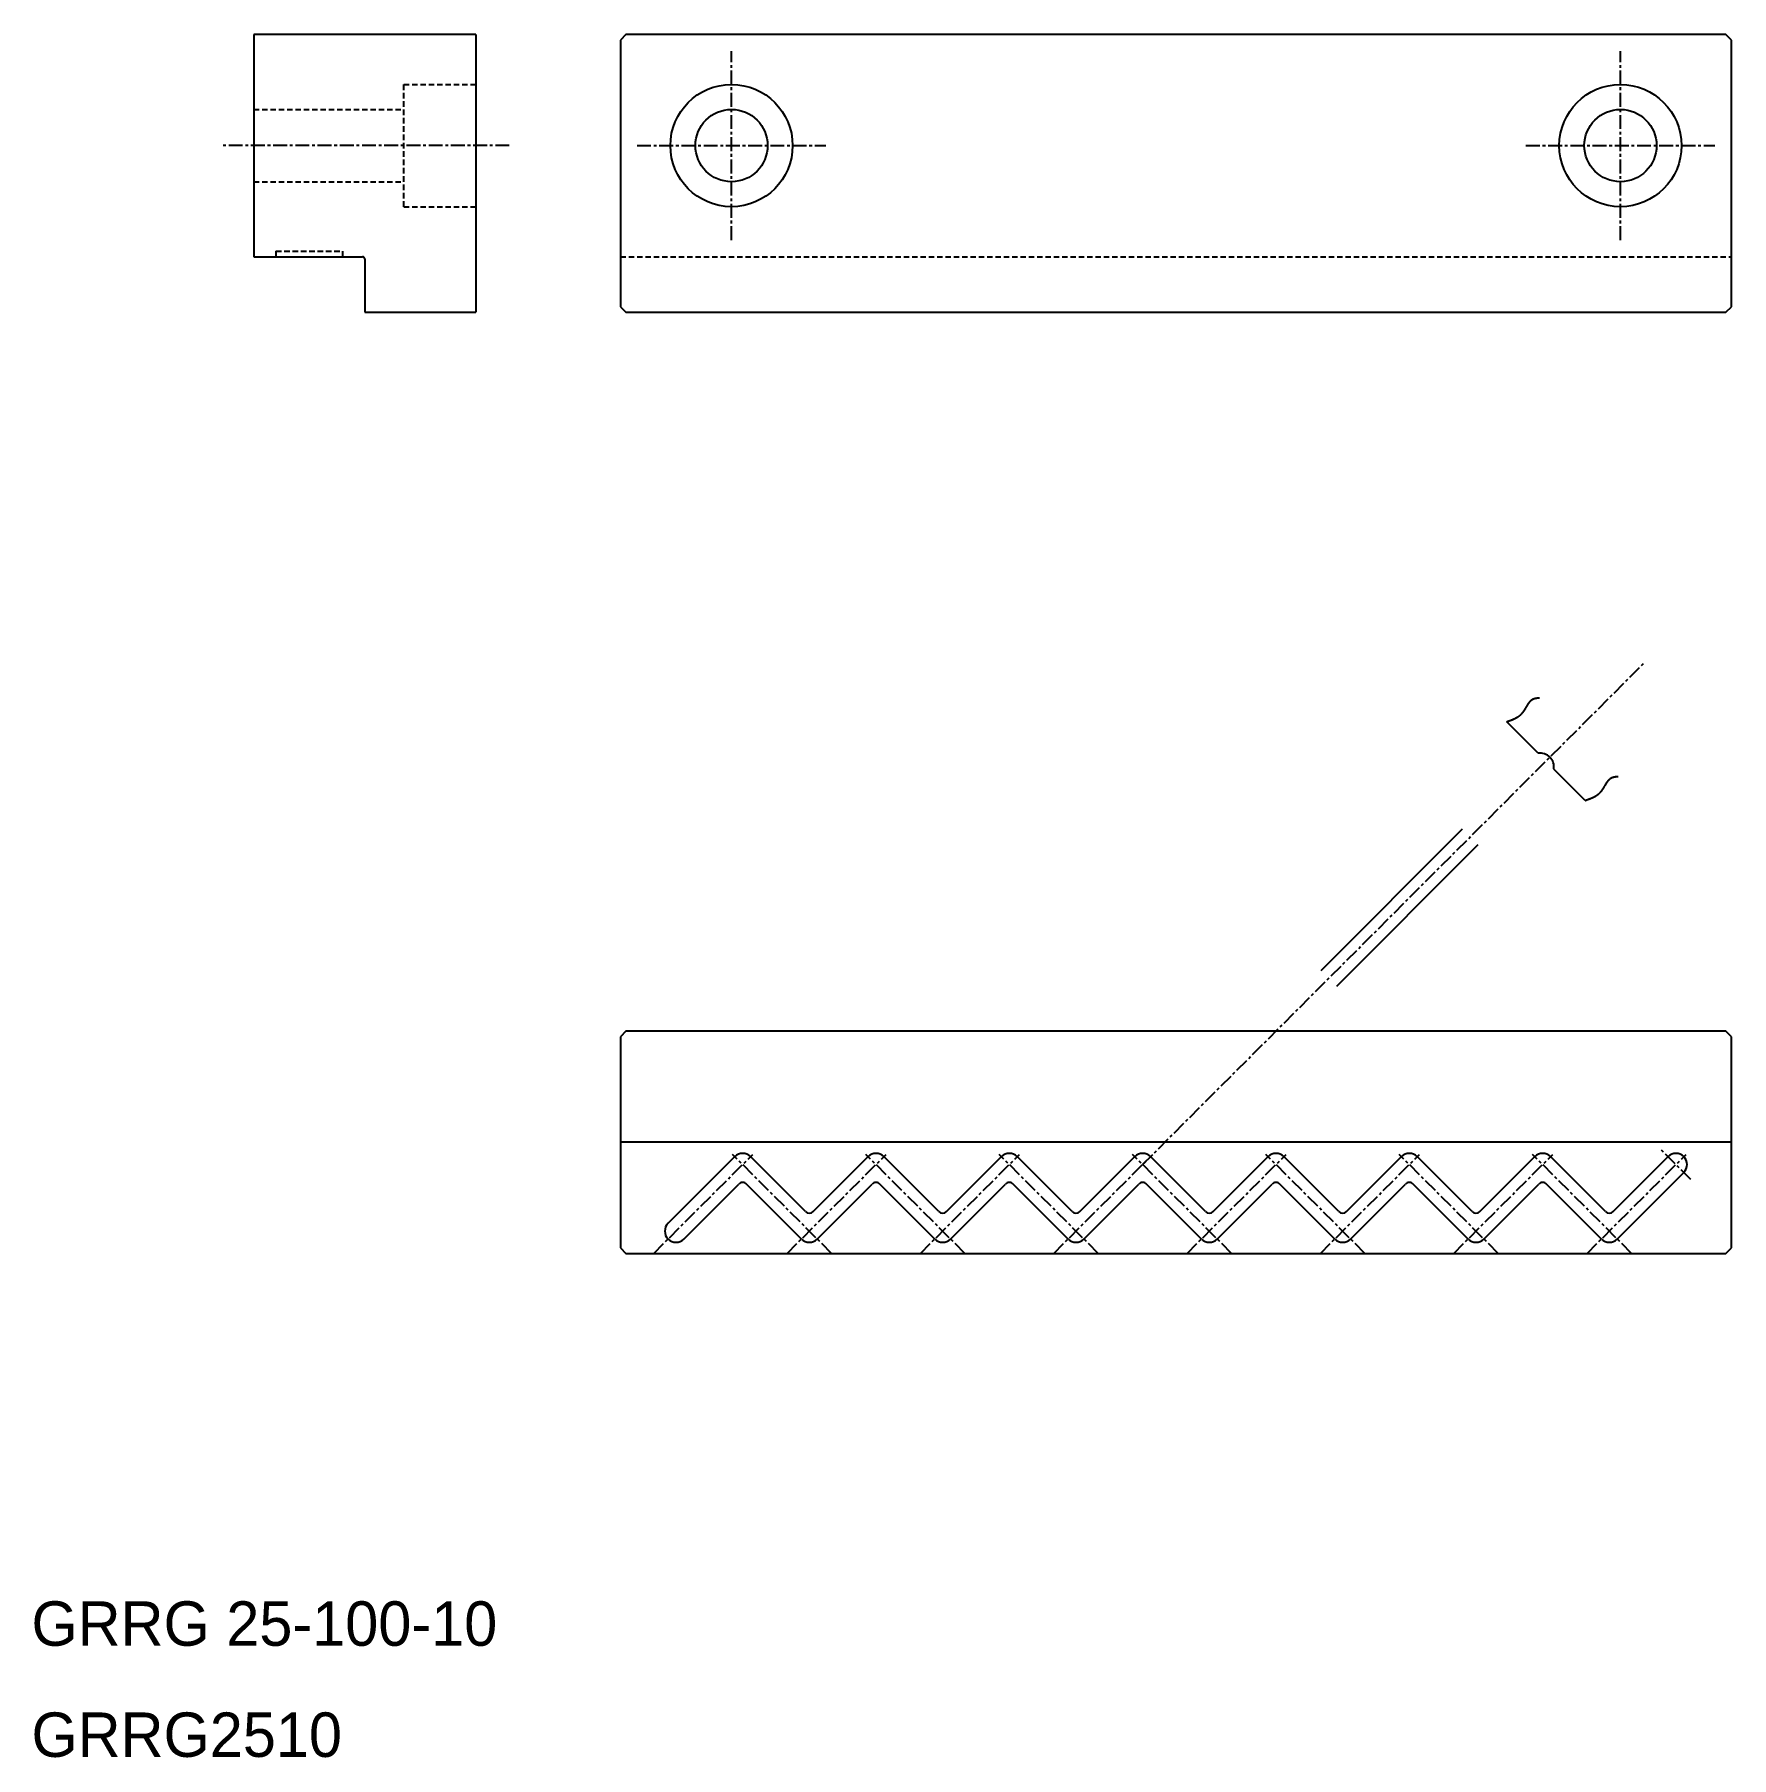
# Model space of a CAD drawing. Extents: x 10 to 163, y 10 to 165.
import ezdxf

# ---------------------------------------------------------------- set-up
doc = ezdxf.new("R2010")
doc.units = 0
doc.linetypes.add('CENTER', pattern=[2, 1.25, -0.25, 0.25, -0.25])
doc.linetypes.add('DASHED', pattern=[0.75, 0.5, -0.25])
doc.layers.get('0').update_dxf_attribs({"linetype": 'CONTINUOUS'})
doc.layers.add('CENTER', color=1, linetype='CENTER')

msp = doc.modelspace()

# ---------------------------------------------------------------- linework, layer by layer
at = {"color": 7, "linetype": 'CONTINUOUS'}
for p, q in [((50, 165), (30, 165)), ((30, 165), (30, 145)), ((50, 165), (50, 140)), ((63.5, 165), (63, 164.5)), ((63, 164.5), (63, 140.5)), ((162.5, 165), (63.5, 165)), ((163, 164.5), (162.5, 165)), ((163, 140.5), (163, 164.5)), ((30, 145), (39.8, 145)), ((40, 144.8), (40, 140)), ((40, 140), (50, 140)), ((63, 140.5), (63.5, 140)), ((63.5, 140), (162.5, 140)), ((162.5, 140), (163, 140.5)), ((145.6, 100.32), (142.77, 103.15)), ((149.84, 96.08), (147.01, 98.9)), ((63.5, 75.31), (63, 74.81)), ((63, 74.81), (63, 55.81)), ((162.5, 75.31), (63.5, 75.31)), ((163, 74.81), (162.5, 75.31)), ((163, 55.81), (163, 74.81)), ((163, 65.31), (63, 65.31)), ((67.29, 58.02), (73.29, 64.02)), ((79.65, 59.08), (74.71, 64.02)), ((80.35, 59.08), (85.29, 64.02)), ((91.65, 59.08), (86.71, 64.02)), ((92.35, 59.08), (97.29, 64.02)), ((103.65, 59.08), (98.71, 64.02)), ((104.35, 59.08), (109.29, 64.02)), ((115.65, 59.08), (110.71, 64.02)), ((116.35, 59.08), (121.29, 64.02)), ((127.65, 59.08), (122.71, 64.02)), ((128.35, 59.08), (133.29, 64.02)), ((139.65, 59.08), (134.71, 64.02)), ((140.35, 59.08), (145.29, 64.02)), ((151.65, 59.08), (146.71, 64.02)), ((152.35, 59.08), (157.29, 64.02)), ((152.71, 56.6), (158.71, 62.6)), ((68.71, 56.6), (73.65, 61.54)), ((79.29, 56.6), (74.35, 61.55)), ((80.71, 56.6), (85.65, 61.54)), ((91.29, 56.6), (86.35, 61.55)), ((92.71, 56.6), (97.65, 61.54)), ((103.29, 56.6), (98.35, 61.55)), ((104.71, 56.6), (109.65, 61.54)), ((115.29, 56.6), (110.35, 61.55)), ((116.71, 56.6), (121.65, 61.54)), ((127.29, 56.6), (122.35, 61.55)), ((128.71, 56.6), (133.65, 61.54)), ((139.29, 56.6), (134.35, 61.55)), ((140.71, 56.6), (145.65, 61.54)), ((151.29, 56.6), (146.35, 61.55)), ((63, 55.81), (63.5, 55.31)), ((63.5, 55.31), (162.5, 55.31)), ((162.5, 55.31), (163, 55.81))]:
    msp.add_line(p, q, dxfattribs=at)
at = {"color": 3, "linetype": 'DASHED'}
for p, q in [((43.5, 149.5), (43.5, 160.5)), ((43.5, 160.5), (50, 160.5)), ((30, 158.25), (43.5, 158.25)), ((30, 151.75), (43.5, 151.75)), ((43.5, 149.5), (50, 149.5)), ((32, 145.5), (32, 145)), ((32, 145.5), (38, 145.5)), ((38, 145.5), (38, 145)), ((63, 145), (163, 145))]:
    msp.add_line(p, q, dxfattribs=at)
at = {"color": 3, "linetype": 'CONTINUOUS'}
for p, q in [((126.06, 80.78), (138.79, 93.51)), ((127.47, 79.37), (140.2, 92.1))]:
    msp.add_line(p, q, dxfattribs=at)
at = {"color": 3}
for points in [[(142.77, 103.15, 0), (142.78, 103.15, 0), (142.8, 103.16, 0), (142.82, 103.17, 0), (142.84, 103.17, 0), (142.85, 103.18, 0), (142.87, 103.18, 0), (142.88, 103.19, 0), (142.9, 103.19, 0), (142.92, 103.2, 0), (142.93, 103.2, 0), (142.95, 103.21, 0), (142.97, 103.22, 0), (142.98, 103.22, 0), (143, 103.23, 0), (143.02, 103.23, 0), (143.03, 103.24, 0), (143.05, 103.25, 0), (143.07, 103.25, 0), (143.08, 103.26, 0), (143.1, 103.27, 0), (143.12, 103.27, 0), (143.13, 103.28, 0), (143.15, 103.28, 0), (143.16, 103.29, 0), (143.18, 103.3, 0), (143.2, 103.3, 0), (143.21, 103.31, 0), (143.23, 103.31, 0), (143.25, 103.32, 0), (143.26, 103.33, 0), (143.28, 103.33, 0), (143.29, 103.34, 0), (143.31, 103.35, 0), (143.33, 103.35, 0), (143.34, 103.36, 0), (143.36, 103.37, 0), (143.37, 103.37, 0), (143.39, 103.38, 0), (143.41, 103.39, 0), (143.42, 103.4, 0), (143.44, 103.4, 0), (143.45, 103.41, 0), (143.47, 103.42, 0), (143.48, 103.42, 0), (143.5, 103.43, 0), (143.51, 103.44, 0), (143.53, 103.45, 0), (143.54, 103.45, 0), (143.56, 103.46, 0), (143.57, 103.47, 0), (143.59, 103.48, 0), (143.6, 103.49, 0), (143.62, 103.5, 0), (143.63, 103.5, 0), (143.65, 103.51, 0), (143.66, 103.52, 0), (143.68, 103.53, 0), (143.69, 103.54, 0), (143.71, 103.54, 0), (143.72, 103.55, 0), (143.74, 103.56, 0), (143.75, 103.57, 0), (143.76, 103.58, 0), (143.78, 103.59, 0), (143.79, 103.6, 0), (143.81, 103.61, 0), (143.82, 103.62, 0), (143.83, 103.63, 0), (143.85, 103.64, 0), (143.86, 103.65, 0), (143.87, 103.66, 0), (143.89, 103.67, 0), (143.9, 103.68, 0), (143.91, 103.69, 0), (143.93, 103.7, 0), (143.94, 103.71, 0), (143.95, 103.72, 0), (143.97, 103.73, 0), (143.98, 103.74, 0), (143.99, 103.75, 0), (144, 103.76, 0), (144.02, 103.77, 0), (144.03, 103.78, 0), (144.04, 103.8, 0), (144.05, 103.81, 0), (144.07, 103.82, 0), (144.08, 103.83, 0), (144.09, 103.84, 0), (144.1, 103.86, 0), (144.11, 103.87, 0), (144.12, 103.88, 0), (144.14, 103.89, 0), (144.15, 103.91, 0), (144.16, 103.92, 0), (144.17, 103.93, 0), (144.18, 103.94, 0), (144.19, 103.96, 0), (144.2, 103.97, 0), (144.21, 103.98, 0), (144.22, 104, 0), (144.24, 104.01, 0), (144.25, 104.02, 0), (144.26, 104.04, 0), (144.27, 104.05, 0), (144.28, 104.06, 0), (144.29, 104.08, 0), (144.3, 104.09, 0), (144.31, 104.11, 0), (144.32, 104.12, 0), (144.33, 104.13, 0), (144.34, 104.15, 0), (144.35, 104.16, 0), (144.36, 104.18, 0), (144.37, 104.19, 0), (144.38, 104.21, 0), (144.39, 104.22, 0), (144.4, 104.24, 0), (144.41, 104.25, 0), (144.42, 104.27, 0), (144.43, 104.28, 0), (144.44, 104.3, 0), (144.45, 104.31, 0), (144.46, 104.33, 0), (144.46, 104.34, 0), (144.47, 104.36, 0), (144.48, 104.38, 0), (144.49, 104.39, 0), (144.5, 104.41, 0), (144.51, 104.42, 0), (144.52, 104.44, 0), (144.53, 104.45, 0), (144.54, 104.47, 0), (144.55, 104.49, 0), (144.56, 104.5, 0), (144.56, 104.52, 0), (144.57, 104.53, 0), (144.58, 104.55, 0), (144.59, 104.56, 0), (144.6, 104.58, 0), (144.61, 104.59, 0), (144.62, 104.61, 0), (144.63, 104.63, 0), (144.64, 104.64, 0), (144.65, 104.66, 0), (144.66, 104.67, 0), (144.67, 104.69, 0), (144.68, 104.7, 0), (144.69, 104.72, 0), (144.69, 104.73, 0), (144.71, 104.75, 0), (144.71, 104.76, 0), (144.72, 104.78, 0), (144.73, 104.79, 0), (144.74, 104.81, 0), (144.75, 104.82, 0), (144.76, 104.83, 0), (144.77, 104.85, 0), (144.78, 104.86, 0), (144.79, 104.88, 0), (144.8, 104.89, 0), (144.81, 104.9, 0), (144.82, 104.92, 0), (144.84, 104.93, 0), (144.85, 104.94, 0), (144.86, 104.96, 0), (144.87, 104.97, 0), (144.88, 104.98, 0), (144.89, 104.99, 0), (144.9, 105.01, 0), (144.91, 105.02, 0), (144.93, 105.03, 0), (144.94, 105.04, 0), (144.95, 105.05, 0), (144.96, 105.06, 0), (144.97, 105.07, 0), (144.99, 105.08, 0), (145, 105.09, 0), (145.01, 105.11, 0), (145.02, 105.11, 0), (145.04, 105.12, 0), (145.05, 105.13, 0), (145.06, 105.14, 0), (145.08, 105.15, 0), (145.09, 105.16, 0), (145.1, 105.17, 0), (145.12, 105.18, 0), (145.13, 105.18, 0), (145.15, 105.19, 0), (145.16, 105.2, 0), (145.18, 105.2, 0), (145.19, 105.21, 0), (145.21, 105.22, 0), (145.22, 105.22, 0), (145.24, 105.23, 0), (145.25, 105.23, 0), (145.27, 105.24, 0), (145.28, 105.24, 0), (145.3, 105.25, 0), (145.32, 105.25, 0), (145.33, 105.26, 0), (145.35, 105.26, 0), (145.37, 105.26, 0), (145.38, 105.27, 0), (145.4, 105.27, 0), (145.42, 105.27, 0), (145.43, 105.28, 0), (145.45, 105.28, 0), (145.47, 105.28, 0), (145.49, 105.28, 0), (145.5, 105.29, 0), (145.52, 105.29, 0), (145.54, 105.29, 0), (145.56, 105.3, 0), (145.57, 105.3, 0), (145.59, 105.3, 0), (145.61, 105.3, 0), (145.63, 105.3, 0), (145.64, 105.31, 0), (145.66, 105.31, 0), (145.68, 105.31, 0), (145.7, 105.31, 0), (145.72, 105.31, 0), (145.73, 105.31, 0)], [(149.84, 96.08, 0), (149.86, 96.08, 0), (149.87, 96.09, 0), (149.89, 96.09, 0), (149.91, 96.1, 0), (149.92, 96.11, 0), (149.94, 96.11, 0), (149.96, 96.12, 0), (149.97, 96.12, 0), (149.99, 96.13, 0), (150.01, 96.13, 0), (150.02, 96.14, 0), (150.04, 96.15, 0), (150.06, 96.15, 0), (150.07, 96.16, 0), (150.09, 96.16, 0), (150.1, 96.17, 0), (150.12, 96.18, 0), (150.14, 96.18, 0), (150.15, 96.19, 0), (150.17, 96.19, 0), (150.19, 96.2, 0), (150.2, 96.21, 0), (150.22, 96.21, 0), (150.24, 96.22, 0), (150.25, 96.23, 0), (150.27, 96.23, 0), (150.28, 96.24, 0), (150.3, 96.24, 0), (150.32, 96.25, 0), (150.33, 96.26, 0), (150.35, 96.26, 0), (150.37, 96.27, 0), (150.38, 96.28, 0), (150.4, 96.28, 0), (150.41, 96.29, 0), (150.43, 96.3, 0), (150.44, 96.3, 0), (150.46, 96.31, 0), (150.48, 96.32, 0), (150.49, 96.33, 0), (150.51, 96.33, 0), (150.52, 96.34, 0), (150.54, 96.35, 0), (150.56, 96.35, 0), (150.57, 96.36, 0), (150.59, 96.37, 0), (150.6, 96.38, 0), (150.62, 96.38, 0), (150.63, 96.39, 0), (150.65, 96.4, 0), (150.66, 96.41, 0), (150.68, 96.42, 0), (150.69, 96.42, 0), (150.71, 96.43, 0), (150.72, 96.44, 0), (150.74, 96.45, 0), (150.75, 96.46, 0), (150.76, 96.47, 0), (150.78, 96.47, 0), (150.79, 96.48, 0), (150.81, 96.49, 0), (150.82, 96.5, 0), (150.84, 96.51, 0), (150.85, 96.52, 0), (150.86, 96.53, 0), (150.88, 96.54, 0), (150.89, 96.55, 0), (150.91, 96.56, 0), (150.92, 96.57, 0), (150.93, 96.58, 0), (150.95, 96.59, 0), (150.96, 96.6, 0), (150.97, 96.61, 0), (150.99, 96.62, 0), (151, 96.63, 0), (151.01, 96.64, 0), (151.03, 96.65, 0), (151.04, 96.66, 0), (151.05, 96.67, 0), (151.06, 96.68, 0), (151.08, 96.69, 0), (151.09, 96.7, 0), (151.1, 96.71, 0), (151.11, 96.73, 0), (151.12, 96.74, 0), (151.14, 96.75, 0), (151.15, 96.76, 0), (151.16, 96.77, 0), (151.17, 96.78, 0), (151.18, 96.8, 0), (151.2, 96.81, 0), (151.21, 96.82, 0), (151.22, 96.83, 0), (151.23, 96.85, 0), (151.24, 96.86, 0), (151.25, 96.87, 0), (151.26, 96.89, 0), (151.27, 96.9, 0), (151.28, 96.91, 0), (151.3, 96.92, 0), (151.31, 96.94, 0), (151.32, 96.95, 0), (151.33, 96.97, 0), (151.34, 96.98, 0), (151.35, 96.99, 0), (151.36, 97.01, 0), (151.37, 97.02, 0), (151.38, 97.04, 0), (151.39, 97.05, 0), (151.4, 97.06, 0), (151.41, 97.08, 0), (151.42, 97.09, 0), (151.43, 97.11, 0), (151.44, 97.12, 0), (151.45, 97.14, 0), (151.46, 97.15, 0), (151.47, 97.17, 0), (151.48, 97.18, 0), (151.49, 97.2, 0), (151.5, 97.21, 0), (151.51, 97.23, 0), (151.52, 97.24, 0), (151.53, 97.26, 0), (151.53, 97.27, 0), (151.54, 97.29, 0), (151.55, 97.3, 0), (151.56, 97.32, 0), (151.57, 97.34, 0), (151.58, 97.35, 0), (151.59, 97.37, 0), (151.6, 97.38, 0), (151.61, 97.4, 0), (151.62, 97.41, 0), (151.63, 97.43, 0), (151.64, 97.45, 0), (151.65, 97.46, 0), (151.66, 97.48, 0), (151.66, 97.49, 0), (151.67, 97.51, 0), (151.68, 97.52, 0), (151.69, 97.54, 0), (151.7, 97.56, 0), (151.71, 97.57, 0), (151.72, 97.59, 0), (151.73, 97.6, 0), (151.74, 97.62, 0), (151.75, 97.63, 0), (151.76, 97.65, 0), (151.77, 97.66, 0), (151.78, 97.68, 0), (151.78, 97.69, 0), (151.79, 97.71, 0), (151.81, 97.72, 0), (151.81, 97.74, 0), (151.82, 97.75, 0), (151.84, 97.76, 0), (151.84, 97.78, 0), (151.85, 97.79, 0), (151.87, 97.81, 0), (151.88, 97.82, 0), (151.89, 97.83, 0), (151.9, 97.85, 0), (151.91, 97.86, 0), (151.92, 97.87, 0), (151.93, 97.89, 0), (151.94, 97.9, 0), (151.95, 97.91, 0), (151.96, 97.92, 0), (151.97, 97.94, 0), (151.99, 97.95, 0), (152, 97.96, 0), (152.01, 97.97, 0), (152.02, 97.98, 0), (152.03, 97.99, 0), (152.04, 98, 0), (152.06, 98.01, 0), (152.07, 98.02, 0), (152.08, 98.03, 0), (152.09, 98.04, 0), (152.11, 98.05, 0), (152.12, 98.06, 0), (152.13, 98.07, 0), (152.15, 98.08, 0), (152.16, 98.09, 0), (152.18, 98.1, 0), (152.19, 98.1, 0), (152.2, 98.11, 0), (152.22, 98.12, 0), (152.23, 98.13, 0), (152.25, 98.13, 0), (152.26, 98.14, 0), (152.28, 98.15, 0), (152.29, 98.15, 0), (152.31, 98.16, 0), (152.32, 98.16, 0), (152.34, 98.17, 0), (152.36, 98.17, 0), (152.37, 98.18, 0), (152.39, 98.18, 0), (152.41, 98.18, 0), (152.42, 98.19, 0), (152.44, 98.19, 0), (152.45, 98.2, 0), (152.47, 98.2, 0), (152.49, 98.2, 0), (152.5, 98.21, 0), (152.52, 98.21, 0), (152.54, 98.21, 0), (152.56, 98.21, 0), (152.57, 98.22, 0), (152.59, 98.22, 0), (152.61, 98.22, 0), (152.63, 98.22, 0), (152.65, 98.23, 0), (152.66, 98.23, 0), (152.68, 98.23, 0), (152.7, 98.23, 0), (152.72, 98.23, 0), (152.73, 98.24, 0), (152.75, 98.24, 0), (152.77, 98.24, 0), (152.79, 98.24, 0), (152.81, 98.24, 0)]]:
    msp.add_polyline3d(points, dxfattribs=at)
at = {"color": 7, "linetype": 'CONTINUOUS'}
for centre, radius in [((73, 155), 5.5), ((73, 155), 5.5), ((153, 155), 5.5), ((73, 155), 3.25), ((73, 155), 3.25), ((153, 155), 3.25)]:
    msp.add_circle(centre, radius, dxfattribs=at)
for centre, radius, start, end in [((39.8, 144.8), 0.2, 0, 90), ((145.77, 99.08), 1.25, 351.8699, 98.1301), ((74, 63.31), 1, 45, 135.0031), ((86, 63.31), 1, 45, 135.0031), ((98, 63.31), 1, 45, 135.0031), ((110, 63.31), 1, 45, 135.0031), ((122, 63.31), 1, 45, 135.0031), ((134, 63.31), 1, 45, 135.0031), ((146, 63.31), 1, 45, 135.0031), ((158, 63.31), 1, 315, 135), ((74, 61.19), 0.5, 44.1548, 135.0043), ((86, 61.19), 0.5, 44.1548, 135.0043), ((98, 61.19), 0.5, 44.1548, 135.0043), ((110, 61.19), 0.5, 44.1548, 135.0043), ((122, 61.19), 0.5, 44.1548, 135.0043), ((134, 61.19), 0.5, 44.1548, 135.0043), ((146, 61.19), 0.5, 44.1548, 135.0043), ((80, 59.43), 0.5, 225, 315), ((92, 59.43), 0.5, 225, 315), ((104, 59.43), 0.5, 225, 315), ((116, 59.43), 0.5, 225, 315), ((128, 59.43), 0.5, 225, 315), ((140, 59.43), 0.5, 225, 315), ((152, 59.43), 0.5, 225, 315), ((68, 57.31), 1, 135, 315), ((80, 57.31), 1, 225, 315), ((92, 57.31), 1, 225, 315), ((104, 57.31), 1, 225, 315), ((116, 57.31), 1, 225, 315), ((128, 57.31), 1, 225, 315), ((140, 57.31), 1, 225, 315), ((152, 57.31), 1, 225, 315)]:
    msp.add_arc(centre, radius, start, end, dxfattribs=at)
at = {"layer": 'CENTER', "color": 1, "linetype": 'CENTER'}
for p, q in [((73, 146.5), (73, 163.5)), ((73, 146.5), (73, 163.5)), ((153, 146.5), (153, 163.5)), ((53, 155), (27, 155)), ((64.5, 155), (81.5, 155)), ((64.5, 155), (81.5, 155)), ((144.5, 155), (161.5, 155)), ((110, 63.31), (155.1, 108.41)), ((66, 55.31), (74.91, 64.22)), ((82, 55.31), (73.09, 64.22)), ((78, 55.31), (86.91, 64.22)), ((94, 55.31), (85.09, 64.22)), ((90, 55.31), (98.91, 64.22)), ((106, 55.31), (97.09, 64.22)), ((102, 55.31), (110.91, 64.22)), ((118, 55.31), (109.09, 64.22)), ((114, 55.31), (122.91, 64.22)), ((130, 55.31), (121.09, 64.22)), ((126, 55.31), (134.91, 64.22)), ((142, 55.31), (133.09, 64.22)), ((138, 55.31), (146.91, 64.22)), ((154, 55.31), (145.09, 64.22)), ((150, 55.31), (158.91, 64.22)), ((159.35, 61.95), (156.65, 64.66))]:
    msp.add_line(p, q, dxfattribs=at)

# ---------------------------------------------------------------- texts
at = {"color": 7, "linetype": 'CONTINUOUS'}
for s, p in [('GRRG 25-100-10', (10, 20)), ('GRRG2510', (10, 10))]:
    msp.add_text(s, height=4, dxfattribs=at).set_placement(p)

doc.saveas('drawing.dxf')
